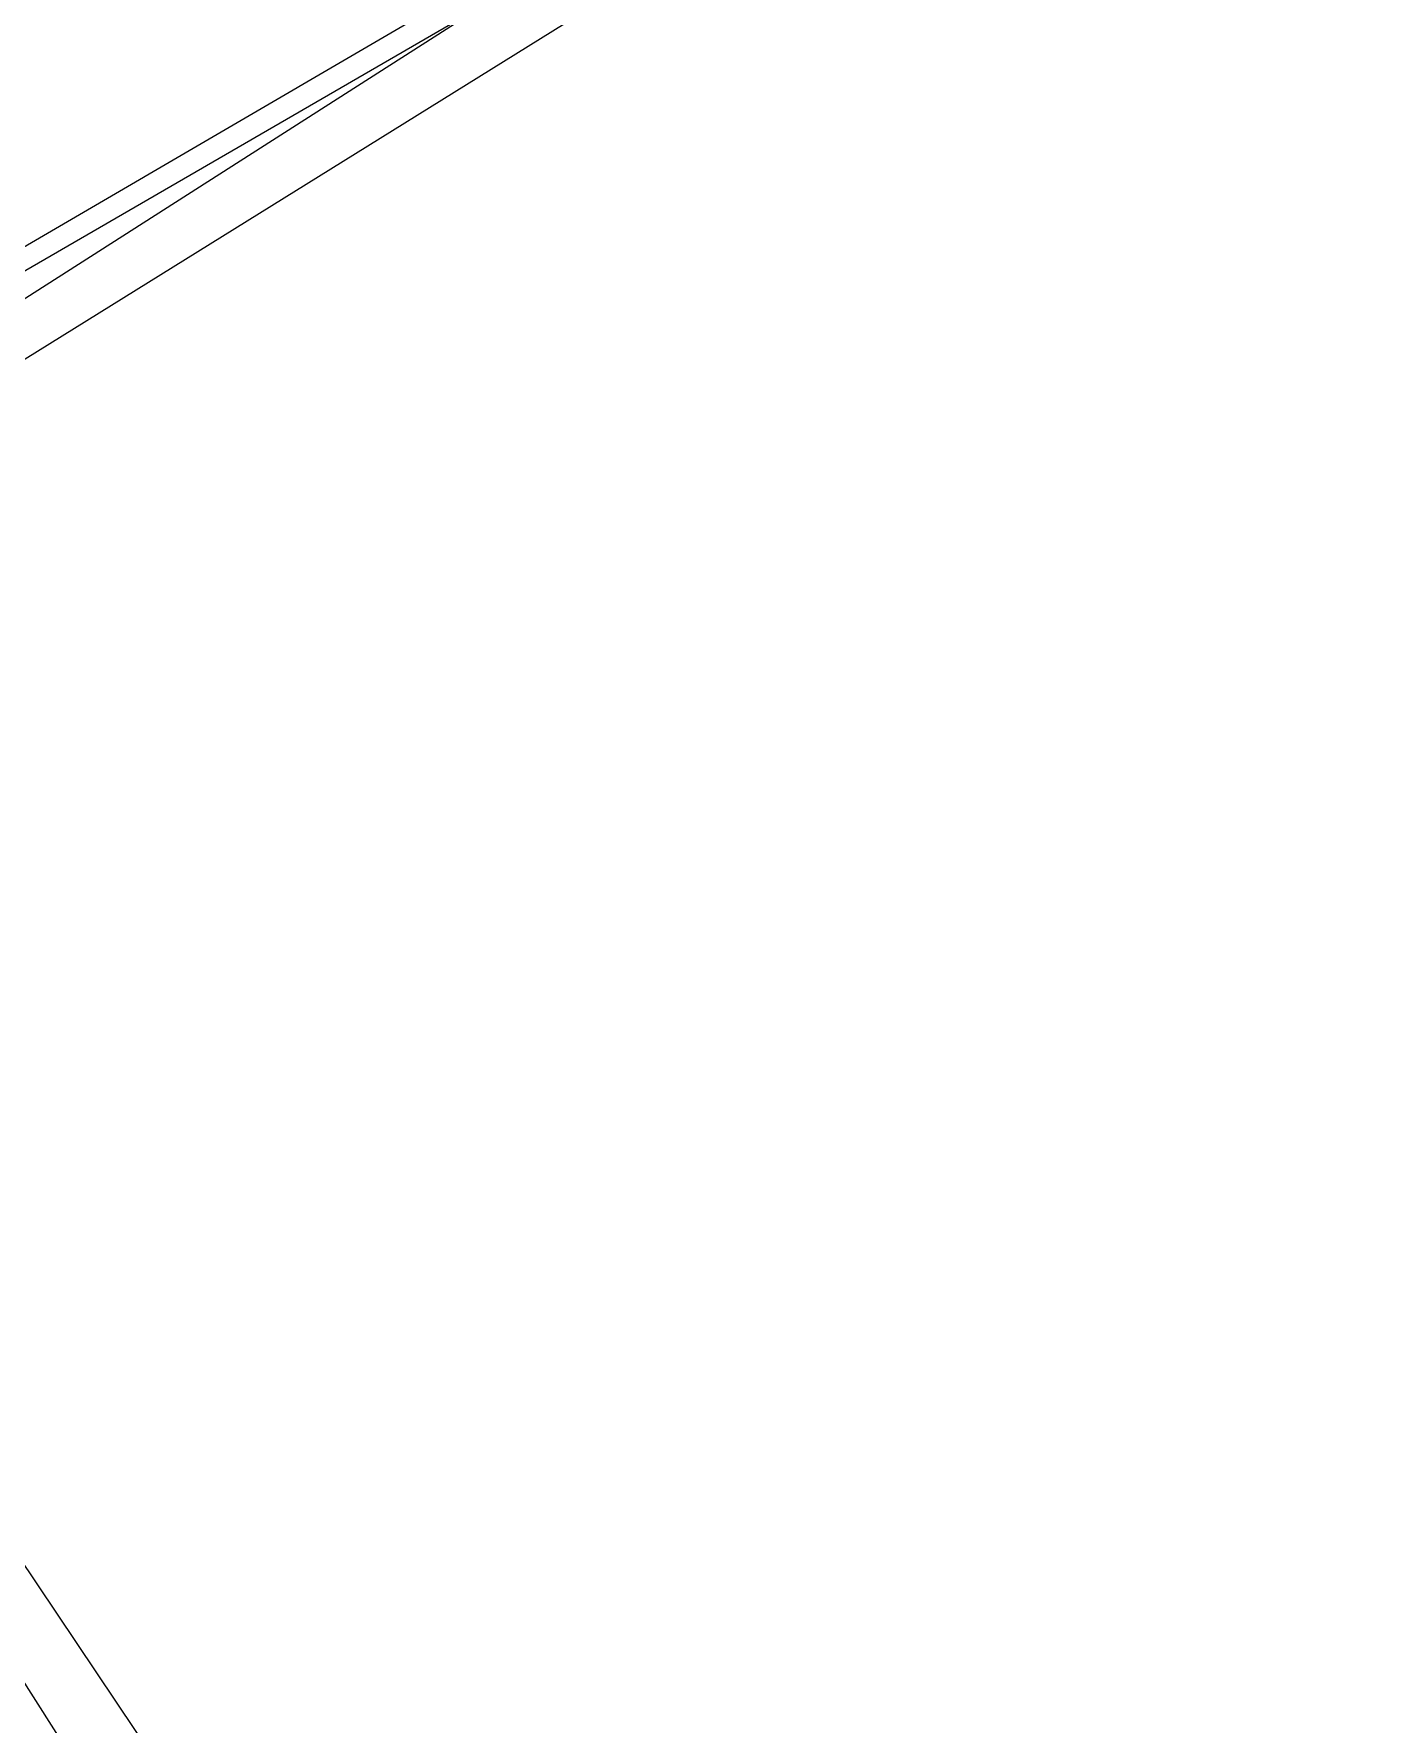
# Model space of a CAD drawing. Header units: feet. Extents: x -84 to 198, y -22 to 181.
# Drawn here: x 23.4313 to 23.78, y 28.1893 to 28.6262 of the extents above; entities that cross this region are included whole.
import ezdxf

# ---------------------------------------------------------------- set-up
doc = ezdxf.new("R2010")
doc.units = ezdxf.units.FT
doc.layers.add('A-LINEA', color=7, linetype='CONTINUOUS')

msp = doc.modelspace()

# ---------------------------------------------------------------- linework, layer by layer
at = {"layer": 'A-LINEA'}
msp.add_line((22.9956, 28.8755), (26.704, 23.3541), dxfattribs=at)
msp.add_line((22.9956, 28.8755), (26.704, 23.3541), dxfattribs=at)
for points in [[(23.7733, 28.7644), (23.6267, 29.0178), (23.12, 28.7244), (23.2667, 28.4711), (23.7733, 28.7644)], [(23.7733, 28.7644), (23.6267, 29.0178), (23.12, 28.7244), (23.2667, 28.4711), (23.7733, 28.7644)], [(23.6267, 29.0178), (23.7867, 28.7644), (23.2933, 28.4578), (23.1333, 28.6978), (23.6267, 29.0178)], [(23.6267, 29.0178), (23.7867, 28.7644), (23.2933, 28.4578), (23.1333, 28.6978), (23.6267, 29.0178)], [(23.6267, 29.0044), (23.7733, 28.7778), (23.2933, 28.4711), (23.1467, 28.6978), (23.6267, 29.0044)], [(23.76, 28.7644), (23.6267, 29.0044), (23.1467, 28.7244), (23.28, 28.4844), (23.76, 28.7644)], [(23.6267, 29.0044), (23.7733, 28.7778), (23.2933, 28.4711), (23.1467, 28.6978), (23.6267, 29.0044)], [(23.76, 28.7644), (23.6267, 29.0044), (23.1467, 28.7244), (23.28, 28.4844), (23.76, 28.7644)], [(23.1867, 28.5378), (25.32, 25.2178), (25.32, 25.2044), (25.3333, 25.2178), (23.2133, 28.5378), (23.2, 28.5378), (23.1867, 28.5378)], [(23.1867, 28.5378), (25.32, 25.2178), (25.32, 25.2044), (25.3333, 25.2178), (23.2133, 28.5378), (23.2, 28.5378), (23.1867, 28.5378)]]:
    msp.add_lwpolyline(points, dxfattribs=at)

doc.saveas('drawing.dxf')
